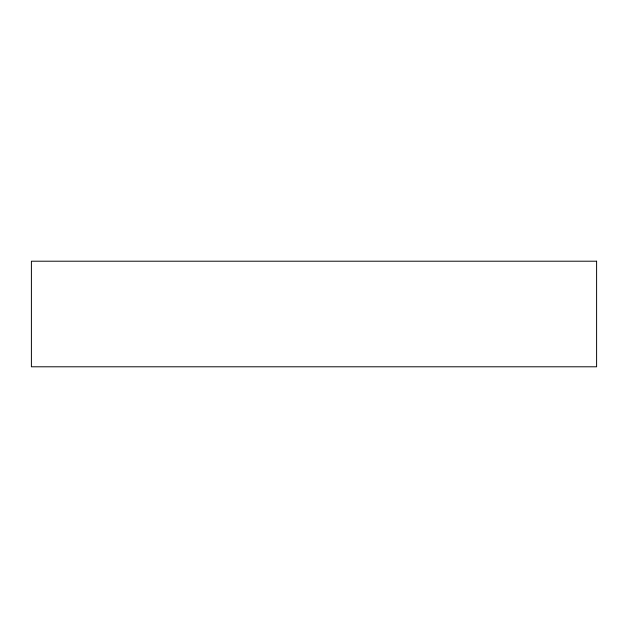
<?xml version="1.0" encoding="UTF-8"?>
<svg xmlns="http://www.w3.org/2000/svg" width="628" height="628" viewBox="0 0 628 628"><rect width="100%" height="100%" fill="white"/><g stroke="black" fill="none" stroke-linecap="round" stroke-linejoin="round"><path stroke-width="0.94" d="M596.6 261.209L31.4 261.209L31.4 366.791L596.6 366.791L596.6 261.209"/></g></svg>
